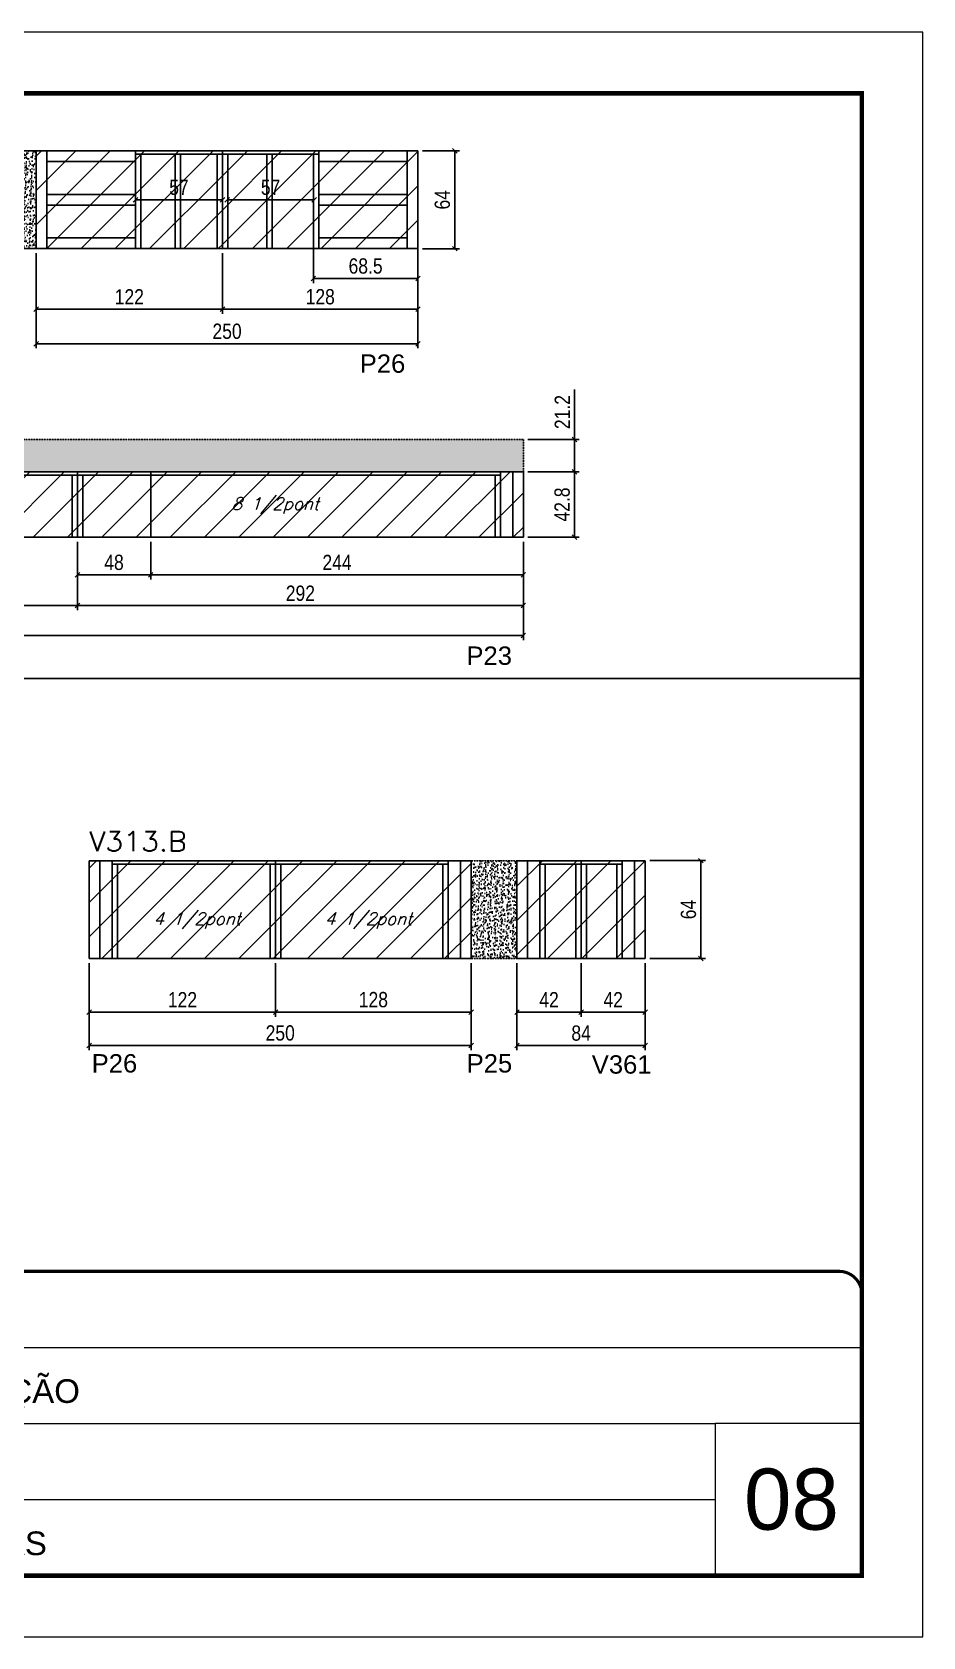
# Model space of a CAD drawing. Extents: x 137137 to 143418, y 10464 to 34486.
# Drawn here: x 142808 to 143391, y 32287 to 33337 of the extents above; entities that cross this region are included whole.
import ezdxf

# ---------------------------------------------------------------- set-up
doc = ezdxf.new("R2010")
doc.units = 0
doc.linetypes.add('CONTINUO', pattern=[0])
doc.linetypes.add('DASHED', pattern=[0.75, 0.5, -0.25])
for name, color, linetype in [('5', 5, 'Continuous'), ('COTA', 241, 'Continuous'), ('Painéis', 200, 'Continuous'), ('Reaproveitamento', 251, 'Continuous'), ('SARR_2.2x7', 40, 'Continuous'), ('SARR_3.5x7', 81, 'Continuous'), ('texto', 7, 'Continuous')]:
    doc.layers.add(name, color=color, linetype=linetype)
for name, color, linetype, lineweight in [('CARIMBO', 255, 'Continuous', 9), ('Folhas', 255, 'Continuous', 9), ('SARRAFO DE PRESSAO', 251, 'DASHED', 9), ('Texto Seção', 7, 'Continuous', 15)]:
    doc.layers.add(name, color=color, linetype=linetype, lineweight=lineweight)
doc.styles.add('ARIAL', font='arial.ttf')
doc.styles.add('COTA TECNICA', font='techl___.ttf', dxfattribs={"height": 10})
doc.styles.add('REGUA-120', font='ROMANS.shx', dxfattribs={"height": 15})
doc.styles.add('Romans', font='romans.shx')
doc.styles.get("Standard").update_dxf_attribs({"font": 'arial.ttf'})
doc.dimstyles.new('PAINEL', dxfattribs={"dimtxt": 10, "dimasz": 3, "dimexe": 3, "dimexo": 3, "dimgap": 3, "dimtad": 1, "dimdec": 1, "dimzin": 12, "dimdsep": 46, "dimtxsty": 'COTA TECNICA', "dimblk1": 'OBLIQUE', "dimblk2": 'OBLIQUE', "dimsah": 1, "dimcen": 0.9, "dimclrd": 4, "dimclre": 4, "dimclrt": 240, "dimadec": 1, "dimazin": 3, "dimtfac": 1, "dimtdec": 1, "dimtmove": 0, "dimatfit": 3, "dimfxl": 1, "dimtolj": 1, "dimtzin": 12, "dimarcsym": 0})
pattern_1 = [(45, (9650.347, -739.436), (-11.2253202, 11.2253202), [])]
pattern_2 = [(45, (9650.347, -739.754), (-11.2253202, 11.2253202), [])]
pattern_3 = [(45, (9647.467, -726.437), (-11.2253202, 11.2253202), [])]

# ---------------------------------------------------------------- blocks, each defined once
blk = doc.blocks.new('9999999999')
at = {"color": 30, "linetype": 'CONTINUO'}
for p, q in [((98564.6, 34379.6), (99584, 34379.6)), ((98564.6, 34329.8), (99488, 34329.8)), ((99584, 34329.8), (99488, 34329.8)), ((99488, 34329.8), (99488, 34230.2)), ((98564.6, 34280), (99488, 34280))]:
    blk.add_line(p, q, dxfattribs=at)
at = {"color": 30, "linetype": 'CONTINUO', "const_width": 2}
blk.add_lwpolyline([(99584, 34230.2), (99584, 34414.4, 0.414214), (99569, 34429.4), (98229, 34429.4, 0.414214), (98214, 34414.4), (98214, 34245.2, 0.414214), (98229, 34230.2), (99584, 34230.2)], format="xyb", dxfattribs=at)
at = {"layer": 'Folhas'}
blk.add_lwpolyline([(98139, 34190.2), (99624, 34190.2), (99624, 35240.2), (98139, 35240.2)], close=True, dxfattribs=at)
at = {"layer": 'Folhas', "color": 30, "const_width": 3}
blk.add_lwpolyline([(98214, 34230.2), (99584, 34230.2), (99584, 35200.2), (98214, 35200.2)], close=True, dxfattribs=at)
at = {"color": 7, "linetype": 'Continuous', "ltscale": 5, "style": 'ARIAL'}
for s, p in [('HOSPITAL ASSUNÇÃO', (98837.7, 34343.3)), ('LATERAIS DE VIGAS', (98837.7, 34243.7))]:
    blk.add_text(s, height=15.483, dxfattribs=at).set_placement(p)
blk = doc.blocks.new('_Oblique')
at = {"color": 0, "linetype": 'ByBlock', "lineweight": -2}
blk.add_line((-0.5, -0.5), (0.5, 0.5), dxfattribs=at)
blk = doc.blocks.new('*D226')
at = {"layer": 'COTA', "color": 4, "linetype": 'ByBlock', "lineweight": -2, "transparency": 16777216}
for p, q in [((143063.2, 33259.5), (143087.3, 33259.5)), ((143084.3, 33259.5), (143084.3, 33195.5)), ((143063.2, 33195.5), (143087.3, 33195.5))]:
    blk.add_line(p, q, dxfattribs=at)
at = {"layer": 'Defpoints', "color": 0, "linetype": 'ByBlock', "transparency": 16777216}
for p in [(143060.2, 33259.5), (143060.2, 33195.5), (143084.3, 33195.5)]:
    blk.add_point(p, dxfattribs=at)
at = {"layer": 'COTA', "color": 4, "linetype": 'ByBlock', "lineweight": -2, "transparency": 16777216, "xscale": 3, "yscale": 3, "zscale": 3}
for p, rotation in [((143084.3, 33259.5), 90), ((143084.3, 33195.5), 270)]:
    blk.add_blockref('_Oblique', p, dxfattribs=dict(at, rotation=rotation))
at = {"layer": 'COTA', "color": 240, "linetype": 'ByBlock', "transparency": 16777216, "insert": (143076.2, 33227.5), "char_height": 10, "attachment_point": 5, "rotation": 90, "style": 'COTA TECNICA'}
blk.add_mtext('\\A1;64', dxfattribs=at)
blk = doc.blocks.new('*D227')
at = {"layer": 'COTA', "color": 4, "linetype": 'ByBlock', "lineweight": -2, "transparency": 16777216}
for p, q in [((142810.2, 33192.5), (142810.2, 33152.9)), ((142932.2, 33192.5), (142932.2, 33152.9)), ((142810.2, 33155.9), (142932.2, 33155.9))]:
    blk.add_line(p, q, dxfattribs=at)
at = {"layer": 'Defpoints', "color": 0, "linetype": 'ByBlock', "transparency": 16777216}
for p in [(142810.2, 33195.5), (142932.2, 33195.5), (142932.2, 33155.9)]:
    blk.add_point(p, dxfattribs=at)
at = {"layer": 'COTA', "color": 4, "linetype": 'ByBlock', "lineweight": -2, "transparency": 16777216, "xscale": 3, "yscale": 3, "zscale": 3, "rotation": 180}
blk.add_blockref('_Oblique', (142810.2, 33155.9), dxfattribs=at)
at = {"layer": 'COTA', "color": 4, "linetype": 'ByBlock', "lineweight": -2, "transparency": 16777216, "xscale": 3, "yscale": 3, "zscale": 3}
blk.add_blockref('_Oblique', (142932.2, 33155.9), dxfattribs=at)
at = {"layer": 'COTA', "color": 240, "linetype": 'ByBlock', "transparency": 16777216, "insert": (142871.2, 33164), "char_height": 10, "attachment_point": 5, "style": 'COTA TECNICA'}
blk.add_mtext('\\A1;122', dxfattribs=at)
blk = doc.blocks.new('*D228')
at = {"layer": 'COTA', "color": 4, "linetype": 'ByBlock', "lineweight": -2, "transparency": 16777216}
for p, q in [((142932.2, 33192.5), (142932.2, 33152.9)), ((143060.2, 33192.5), (143060.2, 33152.9)), ((142932.2, 33155.9), (143060.2, 33155.9))]:
    blk.add_line(p, q, dxfattribs=at)
at = {"layer": 'Defpoints', "color": 0, "linetype": 'ByBlock', "transparency": 16777216}
for p in [(142932.2, 33195.5), (143060.2, 33195.5), (143060.2, 33155.9)]:
    blk.add_point(p, dxfattribs=at)
at = {"layer": 'COTA', "color": 4, "linetype": 'ByBlock', "lineweight": -2, "transparency": 16777216, "xscale": 3, "yscale": 3, "zscale": 3, "rotation": 180}
blk.add_blockref('_Oblique', (142932.2, 33155.9), dxfattribs=at)
at = {"layer": 'COTA', "color": 4, "linetype": 'ByBlock', "lineweight": -2, "transparency": 16777216, "xscale": 3, "yscale": 3, "zscale": 3}
blk.add_blockref('_Oblique', (143060.2, 33155.9), dxfattribs=at)
at = {"layer": 'COTA', "color": 240, "linetype": 'ByBlock', "transparency": 16777216, "insert": (142996.2, 33164), "char_height": 10, "attachment_point": 5, "style": 'COTA TECNICA'}
blk.add_mtext('\\A1;128', dxfattribs=at)
blk = doc.blocks.new('*D212')
at = {"layer": 'COTA', "color": 4, "linetype": 'ByBlock', "lineweight": -2, "transparency": 16777216}
for p, q in [((142593.2, 33003.7), (142593.2, 32959)), ((142837.2, 33003.7), (142837.2, 32959)), ((142593.2, 32962), (142837.2, 32962))]:
    blk.add_line(p, q, dxfattribs=at)
at = {"layer": 'Defpoints', "color": 0, "linetype": 'ByBlock', "transparency": 16777216}
for p in [(142593.2, 33006.7), (142837.2, 33006.7), (142837.2, 32962)]:
    blk.add_point(p, dxfattribs=at)
at = {"layer": 'COTA', "color": 4, "linetype": 'ByBlock', "lineweight": -2, "transparency": 16777216, "xscale": 3, "yscale": 3, "zscale": 3, "rotation": 180}
blk.add_blockref('_Oblique', (142593.2, 32962), dxfattribs=at)
at = {"layer": 'COTA', "color": 4, "linetype": 'ByBlock', "lineweight": -2, "transparency": 16777216, "xscale": 3, "yscale": 3, "zscale": 3}
blk.add_blockref('_Oblique', (142837.2, 32962), dxfattribs=at)
at = {"layer": 'COTA', "color": 240, "linetype": 'ByBlock', "transparency": 16777216, "insert": (142715.2, 32970), "char_height": 10, "attachment_point": 5, "style": 'COTA TECNICA'}
blk.add_mtext('\\A1;244', dxfattribs=at)
blk = doc.blocks.new('*D213')
at = {"layer": 'COTA', "color": 4, "linetype": 'ByBlock', "lineweight": -2, "transparency": 16777216}
for p, q in [((143132.2, 33049.5), (143165.7, 33049.5)), ((143162.7, 33049.5), (143162.7, 33006.7)), ((143132.2, 33006.7), (143165.7, 33006.7))]:
    blk.add_line(p, q, dxfattribs=at)
at = {"layer": 'Defpoints', "color": 0, "linetype": 'ByBlock', "transparency": 16777216}
for p in [(143129.2, 33049.5), (143129.2, 33006.7), (143162.7, 33006.7)]:
    blk.add_point(p, dxfattribs=at)
at = {"layer": 'COTA', "color": 4, "linetype": 'ByBlock', "lineweight": -2, "transparency": 16777216, "xscale": 3, "yscale": 3, "zscale": 3}
for p, rotation in [((143162.7, 33049.5), 90), ((143162.7, 33006.7), 270)]:
    blk.add_blockref('_Oblique', p, dxfattribs=dict(at, rotation=rotation))
at = {"layer": 'COTA', "color": 240, "linetype": 'ByBlock', "transparency": 16777216, "insert": (143154.6, 33028.1), "char_height": 10, "attachment_point": 5, "rotation": 90, "style": 'COTA TECNICA'}
blk.add_mtext('\\A1;42.8', dxfattribs=at)
blk = doc.blocks.new('*D214')
at = {"layer": 'COTA', "color": 4, "linetype": 'ByBlock', "lineweight": -2, "transparency": 16777216}
for p, q in [((142837.2, 33003.7), (142837.2, 32979.1)), ((142885.2, 33003.7), (142885.2, 32979.1)), ((142837.2, 32982.1), (142885.2, 32982.1))]:
    blk.add_line(p, q, dxfattribs=at)
at = {"layer": 'Defpoints', "color": 0, "linetype": 'ByBlock', "transparency": 16777216}
for p in [(142837.2, 33006.7), (142885.2, 33006.7), (142885.2, 32982.1)]:
    blk.add_point(p, dxfattribs=at)
at = {"layer": 'COTA', "color": 4, "linetype": 'ByBlock', "lineweight": -2, "transparency": 16777216, "xscale": 3, "yscale": 3, "zscale": 3, "rotation": 180}
blk.add_blockref('_Oblique', (142837.2, 32982.1), dxfattribs=at)
at = {"layer": 'COTA', "color": 4, "linetype": 'ByBlock', "lineweight": -2, "transparency": 16777216, "xscale": 3, "yscale": 3, "zscale": 3}
blk.add_blockref('_Oblique', (142885.2, 32982.1), dxfattribs=at)
at = {"layer": 'COTA', "color": 240, "linetype": 'ByBlock', "transparency": 16777216, "insert": (142861.2, 32990.2), "char_height": 10, "attachment_point": 5, "style": 'COTA TECNICA'}
blk.add_mtext('\\A1;48', dxfattribs=at)
blk = doc.blocks.new('*D215')
at = {"layer": 'COTA', "color": 4, "linetype": 'ByBlock', "lineweight": -2, "transparency": 16777216}
for p, q in [((142885.2, 33003.7), (142885.2, 32979.1)), ((143129.2, 33003.7), (143129.2, 32979.1)), ((142885.2, 32982.1), (143129.2, 32982.1))]:
    blk.add_line(p, q, dxfattribs=at)
at = {"layer": 'Defpoints', "color": 0, "linetype": 'ByBlock', "transparency": 16777216}
for p in [(142885.2, 33006.7), (143129.2, 33006.7), (143129.2, 32982.1)]:
    blk.add_point(p, dxfattribs=at)
at = {"layer": 'COTA', "color": 4, "linetype": 'ByBlock', "lineweight": -2, "transparency": 16777216, "xscale": 3, "yscale": 3, "zscale": 3, "rotation": 180}
blk.add_blockref('_Oblique', (142885.2, 32982.1), dxfattribs=at)
at = {"layer": 'COTA', "color": 4, "linetype": 'ByBlock', "lineweight": -2, "transparency": 16777216, "xscale": 3, "yscale": 3, "zscale": 3}
blk.add_blockref('_Oblique', (143129.2, 32982.1), dxfattribs=at)
at = {"layer": 'COTA', "color": 240, "linetype": 'ByBlock', "transparency": 16777216, "insert": (143007.2, 32990.2), "char_height": 10, "attachment_point": 5, "style": 'COTA TECNICA'}
blk.add_mtext('\\A1;244', dxfattribs=at)
blk = doc.blocks.new('*D305')
at = {"layer": 'COTA', "color": 4, "linetype": 'ByBlock', "lineweight": -2, "transparency": 16777216}
for p, q in [((143162.7, 33070.7), (143162.7, 33103.4)), ((143132.2, 33070.7), (143165.7, 33070.7)), ((143162.7, 33049.5), (143162.7, 33070.7)), ((143132.2, 33049.5), (143165.7, 33049.5))]:
    blk.add_line(p, q, dxfattribs=at)
at = {"layer": 'Defpoints', "color": 0, "linetype": 'ByBlock', "transparency": 16777216}
for p in [(143129.2, 33070.7), (143162.7, 33070.7), (143129.2, 33049.5)]:
    blk.add_point(p, dxfattribs=at)
at = {"layer": 'COTA', "color": 4, "linetype": 'ByBlock', "lineweight": -2, "transparency": 16777216, "xscale": 3, "yscale": 3, "zscale": 3}
for p, rotation in [((143162.7, 33070.7), 90), ((143162.7, 33049.5), 270)]:
    blk.add_blockref('_Oblique', p, dxfattribs=dict(at, rotation=rotation))
at = {"layer": 'COTA', "color": 240, "linetype": 'ByBlock', "transparency": 16777216, "insert": (143154.7, 33088.6), "char_height": 10, "attachment_point": 5, "rotation": 90, "style": 'COTA TECNICA'}
blk.add_mtext('\\A1;21.2', dxfattribs=at)
blk = doc.blocks.new('*D315')
at = {"layer": 'COTA', "color": 4, "linetype": 'ByBlock', "lineweight": -2, "transparency": 16777216}
blk.add_line((142875.2, 33227.5), (142932.2, 33227.5), dxfattribs=at)
at = {"layer": 'Defpoints', "color": 0, "linetype": 'ByBlock', "transparency": 16777216}
for p in [(142875.2, 33227.5), (142932.2, 33227.5), (142932.2, 33227.5)]:
    blk.add_point(p, dxfattribs=at)
at = {"layer": 'COTA', "color": 4, "linetype": 'ByBlock', "lineweight": -2, "transparency": 16777216, "xscale": 3, "yscale": 3, "zscale": 3, "rotation": 180}
blk.add_blockref('_Oblique', (142875.2, 33227.5), dxfattribs=at)
at = {"layer": 'COTA', "color": 4, "linetype": 'ByBlock', "lineweight": -2, "transparency": 16777216, "xscale": 3, "yscale": 3, "zscale": 3}
blk.add_blockref('_Oblique', (142932.2, 33227.5), dxfattribs=at)
at = {"layer": 'COTA', "color": 240, "linetype": 'ByBlock', "transparency": 16777216, "insert": (142903.7, 33235.6), "char_height": 10, "attachment_point": 5, "style": 'COTA TECNICA'}
blk.add_mtext('\\A1;57', dxfattribs=at)
blk = doc.blocks.new('*D316')
at = {"layer": 'COTA', "color": 4, "linetype": 'ByBlock', "lineweight": -2, "transparency": 16777216}
blk.add_line((142935.2, 33227.5), (142992.2, 33227.5), dxfattribs=at)
at = {"layer": 'Defpoints', "color": 0, "linetype": 'ByBlock', "transparency": 16777216}
for p in [(142935.2, 33227.5), (142992.2, 33227.5), (142992.2, 33227.5)]:
    blk.add_point(p, dxfattribs=at)
at = {"layer": 'COTA', "color": 4, "linetype": 'ByBlock', "lineweight": -2, "transparency": 16777216, "xscale": 3, "yscale": 3, "zscale": 3, "rotation": 180}
blk.add_blockref('_Oblique', (142935.2, 33227.5), dxfattribs=at)
at = {"layer": 'COTA', "color": 4, "linetype": 'ByBlock', "lineweight": -2, "transparency": 16777216, "xscale": 3, "yscale": 3, "zscale": 3}
blk.add_blockref('_Oblique', (142992.2, 33227.5), dxfattribs=at)
at = {"layer": 'COTA', "color": 240, "linetype": 'ByBlock', "transparency": 16777216, "insert": (142963.7, 33235.6), "char_height": 10, "attachment_point": 5, "style": 'COTA TECNICA'}
blk.add_mtext('\\A1;57', dxfattribs=at)
blk = doc.blocks.new('*D229')
at = {"layer": 'COTA', "color": 4, "linetype": 'ByBlock', "lineweight": -2, "transparency": 16777216}
for p, q in [((142837.2, 33003.7), (142837.2, 32959)), ((143129.2, 33003.7), (143129.2, 32959)), ((142837.2, 32962), (143129.2, 32962))]:
    blk.add_line(p, q, dxfattribs=at)
at = {"layer": 'Defpoints', "color": 0, "linetype": 'ByBlock', "transparency": 16777216}
for p in [(142837.2, 33006.7), (143129.2, 33006.7), (143129.2, 32962)]:
    blk.add_point(p, dxfattribs=at)
at = {"layer": 'COTA', "color": 4, "linetype": 'ByBlock', "lineweight": -2, "transparency": 16777216, "xscale": 3, "yscale": 3, "zscale": 3, "rotation": 180}
blk.add_blockref('_Oblique', (142837.2, 32962), dxfattribs=at)
at = {"layer": 'COTA', "color": 4, "linetype": 'ByBlock', "lineweight": -2, "transparency": 16777216, "xscale": 3, "yscale": 3, "zscale": 3}
blk.add_blockref('_Oblique', (143129.2, 32962), dxfattribs=at)
at = {"layer": 'COTA', "color": 240, "linetype": 'ByBlock', "transparency": 16777216, "insert": (142983.2, 32970), "char_height": 10, "attachment_point": 5, "style": 'COTA TECNICA'}
blk.add_mtext('\\A1;292', dxfattribs=at)
blk = doc.blocks.new('*D326')
at = {"layer": 'COTA', "color": 4, "linetype": 'ByBlock', "lineweight": -2, "transparency": 16777216}
for p, q in [((142845, 32728.1), (142845, 32693)), ((142967, 32728.1), (142967, 32693)), ((142845, 32696), (142967, 32696))]:
    blk.add_line(p, q, dxfattribs=at)
at = {"layer": 'Defpoints', "color": 0, "linetype": 'ByBlock', "transparency": 16777216}
for p in [(142845, 32731.1), (142967, 32731.1), (142967, 32696)]:
    blk.add_point(p, dxfattribs=at)
at = {"layer": 'COTA', "color": 4, "linetype": 'ByBlock', "lineweight": -2, "transparency": 16777216, "xscale": 3, "yscale": 3, "zscale": 3, "rotation": 180}
blk.add_blockref('_Oblique', (142845, 32696), dxfattribs=at)
at = {"layer": 'COTA', "color": 4, "linetype": 'ByBlock', "lineweight": -2, "transparency": 16777216, "xscale": 3, "yscale": 3, "zscale": 3}
blk.add_blockref('_Oblique', (142967, 32696), dxfattribs=at)
at = {"layer": 'COTA', "color": 240, "linetype": 'ByBlock', "transparency": 16777216, "insert": (142906, 32704.1), "char_height": 10, "attachment_point": 5, "style": 'COTA TECNICA'}
blk.add_mtext('\\A1;122', dxfattribs=at)
blk = doc.blocks.new('*D327')
at = {"layer": 'COTA', "color": 4, "linetype": 'ByBlock', "lineweight": -2, "transparency": 16777216}
for p, q in [((142967, 32728.1), (142967, 32693)), ((143095, 32728.1), (143095, 32693)), ((142967, 32696), (143095, 32696))]:
    blk.add_line(p, q, dxfattribs=at)
at = {"layer": 'Defpoints', "color": 0, "linetype": 'ByBlock', "transparency": 16777216}
for p in [(142967, 32731.1), (143095, 32731.1), (143095, 32696)]:
    blk.add_point(p, dxfattribs=at)
at = {"layer": 'COTA', "color": 4, "linetype": 'ByBlock', "lineweight": -2, "transparency": 16777216, "xscale": 3, "yscale": 3, "zscale": 3, "rotation": 180}
blk.add_blockref('_Oblique', (142967, 32696), dxfattribs=at)
at = {"layer": 'COTA', "color": 4, "linetype": 'ByBlock', "lineweight": -2, "transparency": 16777216, "xscale": 3, "yscale": 3, "zscale": 3}
blk.add_blockref('_Oblique', (143095, 32696), dxfattribs=at)
at = {"layer": 'COTA', "color": 240, "linetype": 'ByBlock', "transparency": 16777216, "insert": (143031, 32704.1), "char_height": 10, "attachment_point": 5, "style": 'COTA TECNICA'}
blk.add_mtext('\\A1;128', dxfattribs=at)
blk = doc.blocks.new('*D328')
at = {"layer": 'COTA', "color": 4, "linetype": 'ByBlock', "lineweight": -2, "transparency": 16777216}
for p, q in [((143125, 32728.1), (143125, 32693)), ((143167, 32728.1), (143167, 32693)), ((143125, 32696), (143167, 32696))]:
    blk.add_line(p, q, dxfattribs=at)
at = {"layer": 'Defpoints', "color": 0, "linetype": 'ByBlock', "transparency": 16777216}
for p in [(143125, 32731.1), (143167, 32731.1), (143167, 32696)]:
    blk.add_point(p, dxfattribs=at)
at = {"layer": 'COTA', "color": 4, "linetype": 'ByBlock', "lineweight": -2, "transparency": 16777216, "xscale": 3, "yscale": 3, "zscale": 3, "rotation": 180}
blk.add_blockref('_Oblique', (143125, 32696), dxfattribs=at)
at = {"layer": 'COTA', "color": 4, "linetype": 'ByBlock', "lineweight": -2, "transparency": 16777216, "xscale": 3, "yscale": 3, "zscale": 3}
blk.add_blockref('_Oblique', (143167, 32696), dxfattribs=at)
at = {"layer": 'COTA', "color": 240, "linetype": 'ByBlock', "transparency": 16777216, "insert": (143146, 32704.1), "char_height": 10, "attachment_point": 5, "style": 'COTA TECNICA'}
blk.add_mtext('\\A1;42', dxfattribs=at)
blk = doc.blocks.new('*D329')
at = {"layer": 'COTA', "color": 4, "linetype": 'ByBlock', "lineweight": -2, "transparency": 16777216}
for p, q in [((143167, 32728.1), (143167, 32693)), ((143209, 32728.1), (143209, 32693)), ((143167, 32696), (143209, 32696))]:
    blk.add_line(p, q, dxfattribs=at)
at = {"layer": 'Defpoints', "color": 0, "linetype": 'ByBlock', "transparency": 16777216}
for p in [(143167, 32731.1), (143209, 32731.1), (143209, 32696)]:
    blk.add_point(p, dxfattribs=at)
at = {"layer": 'COTA', "color": 4, "linetype": 'ByBlock', "lineweight": -2, "transparency": 16777216, "xscale": 3, "yscale": 3, "zscale": 3, "rotation": 180}
blk.add_blockref('_Oblique', (143167, 32696), dxfattribs=at)
at = {"layer": 'COTA', "color": 4, "linetype": 'ByBlock', "lineweight": -2, "transparency": 16777216, "xscale": 3, "yscale": 3, "zscale": 3}
blk.add_blockref('_Oblique', (143209, 32696), dxfattribs=at)
at = {"layer": 'COTA', "color": 240, "linetype": 'ByBlock', "transparency": 16777216, "insert": (143188, 32704.1), "char_height": 10, "attachment_point": 5, "style": 'COTA TECNICA'}
blk.add_mtext('\\A1;42', dxfattribs=at)
blk = doc.blocks.new('*D349')
at = {"layer": 'COTA', "color": 4, "linetype": 'ByBlock', "lineweight": -2, "transparency": 16777216}
for p, q in [((143212, 32795.1), (143248.4, 32795.1)), ((143245.4, 32795.1), (143245.4, 32731.1)), ((143212, 32731.1), (143248.4, 32731.1))]:
    blk.add_line(p, q, dxfattribs=at)
at = {"layer": 'Defpoints', "color": 0, "linetype": 'ByBlock', "transparency": 16777216}
for p in [(143209, 32795.1), (143209, 32731.1), (143245.4, 32731.1)]:
    blk.add_point(p, dxfattribs=at)
at = {"layer": 'COTA', "color": 4, "linetype": 'ByBlock', "lineweight": -2, "transparency": 16777216, "xscale": 3, "yscale": 3, "zscale": 3}
for p, rotation in [((143245.4, 32795.1), 90), ((143245.4, 32731.1), 270)]:
    blk.add_blockref('_Oblique', p, dxfattribs=dict(at, rotation=rotation))
at = {"layer": 'COTA', "color": 240, "linetype": 'ByBlock', "transparency": 16777216, "insert": (143237.3, 32763.1), "char_height": 10, "attachment_point": 5, "rotation": 90, "style": 'COTA TECNICA'}
blk.add_mtext('\\A1;64', dxfattribs=at)
blk = doc.blocks.new('*D358')
at = {"layer": 'COTA', "color": 4, "linetype": 'ByBlock', "lineweight": -2, "transparency": 16777216}
for p, q in [((142991.7, 33223.4), (142991.7, 33173)), ((143060.2, 33223.4), (143060.2, 33173)), ((142991.7, 33176), (143060.2, 33176))]:
    blk.add_line(p, q, dxfattribs=at)
at = {"layer": 'Defpoints', "color": 0, "linetype": 'ByBlock', "transparency": 16777216}
for p in [(142991.7, 33226.4), (143060.2, 33226.4), (143060.2, 33176)]:
    blk.add_point(p, dxfattribs=at)
at = {"layer": 'COTA', "color": 4, "linetype": 'ByBlock', "lineweight": -2, "transparency": 16777216, "xscale": 3, "yscale": 3, "zscale": 3, "rotation": 180}
blk.add_blockref('_Oblique', (142991.7, 33176), dxfattribs=at)
at = {"layer": 'COTA', "color": 4, "linetype": 'ByBlock', "lineweight": -2, "transparency": 16777216, "xscale": 3, "yscale": 3, "zscale": 3}
blk.add_blockref('_Oblique', (143060.2, 33176), dxfattribs=at)
at = {"layer": 'COTA', "color": 240, "linetype": 'ByBlock', "transparency": 16777216, "insert": (143025.9, 33184.1), "char_height": 10, "attachment_point": 5, "style": 'COTA TECNICA'}
blk.add_mtext('\\A1;68.5', dxfattribs=at)
blk = doc.blocks.new('*D396')
at = {"layer": 'COTA', "color": 4, "linetype": 'ByBlock', "lineweight": -2, "transparency": 16777216}
for p, q in [((142810.2, 33192.5), (142810.2, 33130.3)), ((143060.2, 33192.5), (143060.2, 33130.3)), ((142810.2, 33133.3), (143060.2, 33133.3))]:
    blk.add_line(p, q, dxfattribs=at)
at = {"layer": 'Defpoints', "color": 0, "linetype": 'ByBlock', "transparency": 16777216}
for p in [(142810.2, 33195.5), (143060.2, 33195.5), (143060.2, 33133.3)]:
    blk.add_point(p, dxfattribs=at)
at = {"layer": 'COTA', "color": 4, "linetype": 'ByBlock', "lineweight": -2, "transparency": 16777216, "xscale": 3, "yscale": 3, "zscale": 3, "rotation": 180}
blk.add_blockref('_Oblique', (142810.2, 33133.3), dxfattribs=at)
at = {"layer": 'COTA', "color": 4, "linetype": 'ByBlock', "lineweight": -2, "transparency": 16777216, "xscale": 3, "yscale": 3, "zscale": 3}
blk.add_blockref('_Oblique', (143060.2, 33133.3), dxfattribs=at)
at = {"layer": 'COTA', "color": 240, "linetype": 'ByBlock', "transparency": 16777216, "insert": (142935.2, 33141.4), "char_height": 10, "attachment_point": 5, "style": 'COTA TECNICA'}
blk.add_mtext('\\A1;250', dxfattribs=at)
blk = doc.blocks.new('*D397')
at = {"layer": 'COTA', "color": 4, "linetype": 'ByBlock', "lineweight": -2, "transparency": 16777216}
for p, q in [((142349.2, 33003.7), (142349.2, 32939.4)), ((143129.2, 33003.7), (143129.2, 32939.4)), ((142349.2, 32942.4), (143129.2, 32942.4))]:
    blk.add_line(p, q, dxfattribs=at)
at = {"layer": 'Defpoints', "color": 0, "linetype": 'ByBlock', "transparency": 16777216}
for p in [(142349.2, 33006.7), (143129.2, 33006.7), (143129.2, 32942.4)]:
    blk.add_point(p, dxfattribs=at)
at = {"layer": 'COTA', "color": 4, "linetype": 'ByBlock', "lineweight": -2, "transparency": 16777216, "xscale": 3, "yscale": 3, "zscale": 3, "rotation": 180}
blk.add_blockref('_Oblique', (142349.2, 32942.4), dxfattribs=at)
at = {"layer": 'COTA', "color": 4, "linetype": 'ByBlock', "lineweight": -2, "transparency": 16777216, "xscale": 3, "yscale": 3, "zscale": 3}
blk.add_blockref('_Oblique', (143129.2, 32942.4), dxfattribs=at)
at = {"layer": 'COTA', "color": 240, "linetype": 'ByBlock', "transparency": 16777216, "insert": (142739.2, 32950.5), "char_height": 10, "attachment_point": 5, "style": 'COTA TECNICA'}
blk.add_mtext('\\A1;780', dxfattribs=at)
blk = doc.blocks.new('*D399')
at = {"layer": 'COTA', "color": 4, "linetype": 'ByBlock', "lineweight": -2, "transparency": 16777216}
for p, q in [((142845, 32728.1), (142845, 32671.2)), ((143095, 32728.1), (143095, 32671.2)), ((142845, 32674.2), (143095, 32674.2))]:
    blk.add_line(p, q, dxfattribs=at)
at = {"layer": 'Defpoints', "color": 0, "linetype": 'ByBlock', "transparency": 16777216}
for p in [(142845, 32731.1), (143095, 32731.1), (143095, 32674.2)]:
    blk.add_point(p, dxfattribs=at)
at = {"layer": 'COTA', "color": 4, "linetype": 'ByBlock', "lineweight": -2, "transparency": 16777216, "xscale": 3, "yscale": 3, "zscale": 3, "rotation": 180}
blk.add_blockref('_Oblique', (142845, 32674.2), dxfattribs=at)
at = {"layer": 'COTA', "color": 4, "linetype": 'ByBlock', "lineweight": -2, "transparency": 16777216, "xscale": 3, "yscale": 3, "zscale": 3}
blk.add_blockref('_Oblique', (143095, 32674.2), dxfattribs=at)
at = {"layer": 'COTA', "color": 240, "linetype": 'ByBlock', "transparency": 16777216, "insert": (142970, 32682.3), "char_height": 10, "attachment_point": 5, "style": 'COTA TECNICA'}
blk.add_mtext('\\A1;250', dxfattribs=at)
blk = doc.blocks.new('*D400')
at = {"layer": 'COTA', "color": 4, "linetype": 'ByBlock', "lineweight": -2, "transparency": 16777216}
for p, q in [((143125, 32728.1), (143125, 32671.2)), ((143209, 32728.1), (143209, 32671.2)), ((143125, 32674.2), (143209, 32674.2))]:
    blk.add_line(p, q, dxfattribs=at)
at = {"layer": 'Defpoints', "color": 0, "linetype": 'ByBlock', "transparency": 16777216}
for p in [(143125, 32731.1), (143209, 32731.1), (143209, 32674.2)]:
    blk.add_point(p, dxfattribs=at)
at = {"layer": 'COTA', "color": 4, "linetype": 'ByBlock', "lineweight": -2, "transparency": 16777216, "xscale": 3, "yscale": 3, "zscale": 3, "rotation": 180}
blk.add_blockref('_Oblique', (143125, 32674.2), dxfattribs=at)
at = {"layer": 'COTA', "color": 4, "linetype": 'ByBlock', "lineweight": -2, "transparency": 16777216, "xscale": 3, "yscale": 3, "zscale": 3}
blk.add_blockref('_Oblique', (143209, 32674.2), dxfattribs=at)
at = {"layer": 'COTA', "color": 240, "linetype": 'ByBlock', "transparency": 16777216, "insert": (143167, 32682.2), "char_height": 10, "attachment_point": 5, "style": 'COTA TECNICA'}
blk.add_mtext('\\A1;84', dxfattribs=at)

msp = doc.modelspace()

# ---------------------------------------------------------------- hatches: boundary and pattern name
at = {"layer": 'COTA', "linetype": 'ByBlock'}
h = msp.add_hatch(dxfattribs=at)
h.set_pattern_fill('AR-CONC', color=256, scale=0.03)
h.set_pattern_definition([(50, (9786.8466, -664.9356), (5.46554007, -0.47817257), [0.5715, -6.2865]), (355, (9786.8466, -664.9356), (-1.05730264, 5.73170536), [0.4572, -5.02921753]), (100.4514447, (9787.302, -664.9754), (4.40823741, 5.25353256), [0.48570026, -5.34270734]), (46.1842, (9786.8466, -663.4116), (8.13237123, -1.26126984), [0.85725, -9.42975]), (96.6355576, (9787.524, -663.517), (7.122124, 7.42278374), [0.7285507, -8.01406824]), (351.184151, (9786.847, -663.4116), (7.122124, 7.42278374), [0.685799, -7.54379196]), (21, (9787.6086, -663.7926), (4.54843174, -3.06795595), [0.5715, -6.2865]), (326, (9787.6086, -663.7926), (1.85406085, 5.52563898), [0.4572, -5.0292]), (71.451445, (9787.9877, -664.048), (6.40249258, 2.45768307), [0.48570026, -5.34269813]), (37.5, (9786.8466, -664.9356), (0.092658098, 2.536651166), [0, -4.96824, 0, -5.1054, 0, -5.04825]), (7.5, (9786.8466, -664.9356), (2.004589875, 3.005417245), [0, -2.91084, 0, -4.85394, 0, -1.92405]), (327.5, (9785.1474, -664.9356), (4.067717855, -0.17186232), [0, -1.905, 0, -5.9436, 0, -7.8867]), (317.5, (9784.3854, -664.9356), (4.44387544, 0.76279473), [0, -2.4765, 0, -3.94716, 0, -5.6007])])
h.paths.add_polyline_path([(142810.19, 33259.52), (142780.19, 33259.52), (142780.19, 33195.52), (142810.19, 33195.52)])
h = msp.add_hatch(dxfattribs=at)
h.set_pattern_fill('AR-CONC', color=256, scale=0.03)
h.set_pattern_definition([(50, (9650.3466, -739.754), (5.46554007, -0.47817257), [0.5715, -6.2865]), (355, (9650.3466, -739.754), (-1.05730264, 5.73170536), [0.4572, -5.02921753]), (100.4514447, (9650.802, -739.794), (4.40823741, 5.25353256), [0.48570026, -5.34270734]), (46.1842, (9650.3466, -738.23), (8.13237123, -1.26126984), [0.85725, -9.42975]), (96.6355576, (9651.024, -738.335), (7.122124, 7.42278374), [0.7285507, -8.01406824]), (351.184151, (9650.347, -738.23), (7.122124, 7.42278374), [0.685799, -7.54379196]), (21, (9651.1086, -738.611), (4.54843174, -3.06795595), [0.5715, -6.2865]), (326, (9651.1086, -738.611), (1.85406085, 5.52563898), [0.4572, -5.0292]), (71.451445, (9651.4877, -738.8666), (6.40249258, 2.45768307), [0.48570026, -5.34269813]), (37.5, (9650.3466, -739.754), (0.092658098, 2.536651166), [0, -4.96824, 0, -5.1054, 0, -5.04825]), (7.5, (9650.3466, -739.754), (2.004589875, 3.005417245), [0, -2.91084, 0, -4.85394, 0, -1.92405]), (327.5, (9648.6474, -739.754), (4.067717855, -0.17186232), [0, -1.905, 0, -5.9436, 0, -7.8867]), (317.5, (9647.8854, -739.754), (4.44387544, 0.76279473), [0, -2.4765, 0, -3.94716, 0, -5.6007])])
h.paths.add_polyline_path([(142349.19, 33070.7), (142349.19, 33049.5), (142593.19, 33049.5), (142837.19, 33049.5), (142885.19, 33049.5), (143129.19, 33049.5), (143129.19, 33070.7)])
h = msp.add_hatch(dxfattribs=at)
h.set_pattern_fill('AR-CONC', color=256, scale=0.03)
h.set_pattern_definition([(50, (9647.467, -726.4365), (5.46554007, -0.47817257), [0.5715, -6.2865]), (355, (9647.467, -726.4365), (-1.05730264, 5.73170536), [0.4572, -5.02921753]), (100.4514447, (9647.9223, -726.4764), (4.40823741, 5.25353256), [0.48570026, -5.34270734]), (46.1842, (9647.467, -724.9125), (8.13237123, -1.26126984), [0.85725, -9.42975]), (96.6355576, (9648.1446, -725.018), (7.122124, 7.42278374), [0.7285507, -8.01406824]), (351.184151, (9647.467, -724.9125), (7.122124, 7.42278374), [0.685799, -7.54379196]), (21, (9648.229, -725.2935), (4.54843174, -3.06795595), [0.5715, -6.2865]), (326, (9648.229, -725.2935), (1.85406085, 5.52563898), [0.4572, -5.0292]), (71.451445, (9648.608, -725.549), (6.40249258, 2.45768307), [0.48570026, -5.34269813]), (37.5, (9647.4669, -726.4365), (0.092658098, 2.536651166), [0, -4.96824, 0, -5.1054, 0, -5.04825]), (7.5, (9647.4669, -726.4365), (2.004589875, 3.005417245), [0, -2.91084, 0, -4.85394, 0, -1.92405]), (327.5, (9645.7676, -726.4365), (4.067717855, -0.17186232), [0, -1.905, 0, -5.9436, 0, -7.8867]), (317.5, (9645.0056, -726.4365), (4.44387544, 0.76279473), [0, -2.4765, 0, -3.94716, 0, -5.6007])])
h.paths.add_polyline_path([(143094.97, 32731.06), (143124.97, 32731.06), (143124.97, 32795.06), (143094.97, 32795.06)])
at = {"layer": 'Reaproveitamento', "linetype": 'ByBlock'}
h = msp.add_hatch(dxfattribs=at)
h.set_pattern_fill('ANSI31', color=256, scale=5)
h.set_pattern_definition(pattern_1)
h.paths.add_polyline_path([(142932.19, 33195.52), (142932.19, 33259.52), (142810.19, 33259.52), (142810.19, 33195.52)])
h.paths.add_polyline_path([(142893.39, 33225.81), (142914.66, 33225.81), (142914.66, 33246.4), (142893.39, 33246.4)], flags=24)
h = msp.add_hatch(dxfattribs=at)
h.set_pattern_fill('ANSI31', color=256, scale=5)
h.set_pattern_definition(pattern_1)
h.paths.add_polyline_path([(142932.19, 33195.52), (143060.19, 33195.52), (143060.19, 33259.52), (142932.19, 33259.52)])
h.paths.add_polyline_path([(142953.39, 33225.81), (142974.66, 33225.81), (142974.66, 33246.4), (142953.39, 33246.4)], flags=24)
h = msp.add_hatch(dxfattribs=at)
h.set_pattern_fill('ANSI31', color=256, scale=5)
h.set_pattern_definition(pattern_2)
h.paths.add_polyline_path([(142593.19, 33049.5), (142593.19, 33006.7), (142837.19, 33006.7), (142837.19, 33049.5)])
h.paths.add_polyline_path([(142617.83, 33021.92), (142638.8, 33021.92), (142638.8, 33042.51), (142617.83, 33042.51)], flags=24)
h.paths.add_polyline_path([(142709.69, 33019.33), (142776.92, 33019.33), (142782.42, 33035.3), (142715.19, 33035.3)], flags=24)
h = msp.add_hatch(dxfattribs=at)
h.set_pattern_fill('ANSI31', color=256, scale=5)
h.set_pattern_definition(pattern_2)
h.paths.add_polyline_path([(142837.19, 33049.5), (142837.19, 33006.7), (142885.19, 33006.7), (142885.19, 33049.5)])
h = msp.add_hatch(dxfattribs=at)
h.set_pattern_fill('ANSI31', color=256, scale=5)
h.set_pattern_definition(pattern_2)
h.paths.add_polyline_path([(142885.19, 33006.7), (143129.19, 33006.7), (143129.19, 33049.5), (142885.19, 33049.5)])
h.paths.add_polyline_path([(142930.32, 33019.33), (142997.94, 33019.33), (143003.44, 33035.3), (142935.82, 33035.3)], flags=24)
h = msp.add_hatch(dxfattribs=at)
h.set_pattern_fill('ANSI31', color=256, scale=5)
h.set_pattern_definition(pattern_3)
h.paths.add_polyline_path([(142844.97, 32795.06), (142844.97, 32731.06), (142966.97, 32731.06), (142966.97, 32795.06)])
h = msp.add_hatch(dxfattribs=at)
h.set_pattern_fill('ANSI31', color=256, scale=5)
h.set_pattern_definition(pattern_3)
h.paths.add_polyline_path([(142966.97, 32795.06), (142966.97, 32731.06), (143094.97, 32731.06), (143094.97, 32795.06)])
h = msp.add_hatch(dxfattribs=at)
h.set_pattern_fill('ANSI31', color=256, scale=5)
h.set_pattern_definition(pattern_3)
h.paths.add_polyline_path([(143124.97, 32731.06), (143166.97, 32731.06), (143166.97, 32795.06), (143124.97, 32795.06)])
h = msp.add_hatch(dxfattribs=at)
h.set_pattern_fill('ANSI31', color=256, scale=5)
h.set_pattern_definition(pattern_3)
h.paths.add_polyline_path([(143166.97, 32731.06), (143208.97, 32731.06), (143208.97, 32795.06), (143166.97, 32795.06)])

# ---------------------------------------------------------------- linework, layer by layer
at = {"layer": 'COTA', "linetype": 'ByBlock'}
for p, q in [((142780.19, 33259.52), (142810.19, 33259.52)), ((142780.19, 33195.52), (142810.19, 33195.52)), ((143350.79, 32914.35), (141980.79, 32914.35))]:
    msp.add_line(p, q, dxfattribs=at)
at = {"layer": 'COTA', "linetype": 'DASHED', "ltscale": 0.3}
for p, q in [((142349.19, 33070.7), (143129.19, 33070.7)), ((143129.19, 33049.5), (143129.19, 33070.7)), ((143094.97, 32795.06), (143124.97, 32795.06)), ((143094.97, 32731.06), (143124.97, 32731.06))]:
    msp.add_line(p, q, dxfattribs=at)
at = {"layer": 'Painéis'}
for p, q in [((142810.19, 33259.52), (142932.19, 33259.52)), ((142810.19, 33259.52), (142810.19, 33195.52)), ((142932.19, 33259.52), (143060.19, 33259.52)), ((142932.19, 33259.52), (142932.19, 33195.52)), ((142932.19, 33259.52), (142932.19, 33195.52)), ((143060.19, 33259.52), (143060.19, 33195.52)), ((142932.19, 33195.52), (142810.19, 33195.52)), ((143060.19, 33195.52), (142932.19, 33195.52)), ((142593.19, 33049.5), (142837.19, 33049.5)), ((142837.19, 33049.5), (142837.19, 33006.7)), ((142837.19, 33049.5), (142885.19, 33049.5)), ((142837.19, 33049.5), (142837.19, 33006.7)), ((142885.19, 33049.5), (143129.19, 33049.5)), ((142885.19, 33049.5), (142885.19, 33006.7)), ((142885.19, 33049.5), (142885.19, 33006.7)), ((143129.19, 33049.5), (143129.19, 33006.7)), ((142837.19, 33006.7), (142593.19, 33006.7)), ((142885.19, 33006.7), (142837.19, 33006.7)), ((143129.19, 33006.7), (142885.19, 33006.7))]:
    msp.add_line(p, q, dxfattribs=at)
at = {"layer": 'Painéis', "linetype": 'ByBlock'}
for p, q in [((142844.97, 32795.06), (143094.97, 32795.06)), ((142844.97, 32795.06), (142844.97, 32731.06)), ((142966.97, 32795.06), (142966.97, 32731.06)), ((143094.97, 32795.06), (143094.97, 32731.06)), ((143124.97, 32731.06), (143124.97, 32795.06)), ((143208.97, 32795.06), (143124.97, 32795.06)), ((143166.97, 32731.06), (143166.97, 32795.06)), ((143208.97, 32731.06), (143208.97, 32795.06)), ((143094.97, 32731.06), (142844.97, 32731.06)), ((143124.97, 32731.06), (143208.97, 32731.06))]:
    msp.add_line(p, q, dxfattribs=at)
at = {"layer": 'SARR_2.2x7', "linetype": 'Continuous', "ltscale": 50}
for p, q in [((142817.19, 33259.52), (142817.19, 33195.52)), ((142932.19, 33257.32), (142875.19, 33257.32)), ((142932.19, 33257.32), (142995.19, 33257.32)), ((143053.19, 33259.52), (143053.19, 33195.52)), ((142817.19, 33252.52), (142875.19, 33252.52)), ((142995.19, 33252.52), (143053.19, 33252.52)), ((142817.19, 33231.02), (142875.19, 33231.02)), ((142817.19, 33224.02), (142875.19, 33224.02)), ((142995.19, 33231.02), (143053.19, 33231.02)), ((142995.19, 33224.02), (143053.19, 33224.02)), ((142875.19, 33202.52), (142817.19, 33202.52)), ((143053.19, 33202.52), (142995.19, 33202.52)), ((142663.19, 33047.3), (142837.19, 33047.3)), ((143114.19, 33047.3), (142837.19, 33047.3)), ((143122.19, 33049.5), (143122.19, 33006.7)), ((142851.97, 32795.06), (142851.97, 32731.06)), ((142859.97, 32792.86), (142859.97, 32795.06)), ((142859.97, 32792.86), (142966.97, 32792.86)), ((142966.97, 32792.86), (143079.97, 32792.86)), ((143079.97, 32792.86), (143079.97, 32795.06)), ((143087.97, 32795.06), (143087.97, 32731.06)), ((143131.97, 32731.06), (143131.97, 32795.06)), ((143139.97, 32792.86), (143139.97, 32795.06)), ((143166.97, 32792.86), (143139.97, 32792.86)), ((143166.97, 32792.86), (143193.97, 32792.86)), ((143193.97, 32792.86), (143193.97, 32795.06)), ((143201.97, 32731.06), (143201.97, 32795.06))]:
    msp.add_line(p, q, dxfattribs=at)
at = {"layer": 'SARR_3.5x7'}
for p, q in [((142875.19, 33259.52), (142875.19, 33195.52)), ((142878.69, 33257.32), (142878.69, 33195.52)), ((142901.19, 33257.32), (142901.19, 33195.52)), ((142904.69, 33257.32), (142904.69, 33195.52)), ((142928.69, 33257.32), (142928.69, 33195.52)), ((142935.69, 33257.32), (142935.69, 33195.52)), ((142961.19, 33257.32), (142961.19, 33195.52)), ((142964.69, 33257.32), (142964.69, 33195.52)), ((142991.69, 33257.32), (142991.69, 33195.52)), ((142995.19, 33259.52), (142995.19, 33195.52)), ((142833.69, 33047.3), (142833.69, 33006.7)), ((142837.19, 33049.5), (142837.19, 33006.7)), ((142840.69, 33047.3), (142840.69, 33006.7)), ((143110.69, 33047.3), (143110.69, 33006.7)), ((143114.19, 33049.5), (143114.19, 33006.7)), ((142859.97, 32792.86), (142859.97, 32731.06)), ((142863.47, 32792.86), (142863.47, 32731.06)), ((142963.47, 32792.86), (142963.47, 32731.06)), ((142970.47, 32792.86), (142970.47, 32731.06)), ((143076.47, 32792.86), (143076.47, 32731.06)), ((143079.97, 32792.86), (143079.97, 32731.06)), ((143139.97, 32792.86), (143139.97, 32731.06)), ((143143.47, 32792.86), (143143.47, 32731.06)), ((143163.47, 32792.86), (143163.47, 32731.06)), ((143170.47, 32792.86), (143170.47, 32731.06)), ((143190.47, 32792.86), (143190.47, 32731.06)), ((143193.97, 32792.86), (143193.97, 32731.06))]:
    msp.add_line(p, q, dxfattribs=at)

# ---------------------------------------------------------------- block references
at = {"layer": 'SARRAFO DE PRESSAO', "color": 6, "linetype": 'ByBlock'}
msp.add_blockref('9999999999', (43766.81, -1903), dxfattribs=at)

# ---------------------------------------------------------------- texts
at = {"layer": '5', "linetype": 'Continuous'}
for s, p in [('P26', (143022.07, 33114.31)), ('P23', (143091.92, 32923.21)), ('P26', (142846.57, 32656.48)), ('P25', (143092.07, 32656.48)), ('V361', (143173.98, 32655.74))]:
    msp.add_text(s, height=12, rotation=0.00004, dxfattribs=at).set_placement(p)
at = {"layer": 'CARIMBO', "style": 'ARIAL'}
msp.add_text('08', height=40, dxfattribs=at).set_placement((143273.65, 32357.34))
at = {"layer": 'texto', "color": 2, "char_height": 8, "attachment_point": 5, "style": 'Romans'}
for s, insert in [('{\\Q19;\\C256;8 1/2pont}', (142966.69, 33027.32)), ('{\\Q19;\\C256;4 1/2pont}', (142915.53, 32755.81)), ('{\\Q19;\\C256;4 1/2pont}', (143027.73, 32755.81))]:
    msp.add_mtext(s, dxfattribs=dict(at, insert=insert))
at = {"layer": 'Texto Seção', "style": 'REGUA-120', "width": 1.05}
msp.add_text('V313.B', height=13, dxfattribs=at).set_placement((142844.97, 32801.25))

# ---------------------------------------------------------------- dimensions: what is measured, and where the dimension line sits
at = {"layer": 'COTA', "linetype": 'ByBlock'}
for base, p1, p2, picture, middle in [((143084.35, 33195.52), (143060.19, 33259.52), (143060.19, 33195.52), '*D226', (143076.24, 33227.52)), ((143162.71, 33070.7), (143129.19, 33049.5), (143129.19, 33070.7), '*D305', (143154.65, 33088.57)), ((143162.71, 33006.7), (143129.19, 33049.5), (143129.19, 33006.7), '*D213', (143154.62, 33028.1)), ((143245.36, 32731.06), (143208.97, 32795.06), (143208.97, 32731.06), '*D349', (143237.26, 32763.06))]:
    dim = msp.add_linear_dim(base=base, p1=p1, p2=p2, angle=90, dimstyle='PAINEL', dxfattribs=at)
    dim.commit()
    dim.dimension.update_dxf_attribs({"geometry": picture, "text_midpoint": middle})
for base, p1, p2, picture, middle in [((142932.19, 33227.52), (142875.19, 33227.52), (142932.19, 33227.52), '*D315', (142903.69, 33235.63)), ((142992.19, 33227.52), (142935.19, 33227.52), (142992.19, 33227.52), '*D316', (142963.69, 33235.63)), ((143060.19, 33175.98), (142991.69, 33226.42), (143060.19, 33226.42), '*D358', (143025.94, 33184.11)), ((142932.19, 33155.91), (142810.19, 33195.52), (142932.19, 33195.52), '*D227', (142871.19, 33163.97)), ((143060.19, 33133.26), (142810.19, 33195.52), (143060.19, 33195.52), '*D396', (142935.19, 33141.37)), ((143060.19, 33155.91), (142932.19, 33195.52), (143060.19, 33195.52), '*D228', (142996.19, 33164)), ((143129.19, 32942.4), (142349.19, 33006.7), (143129.19, 33006.7), '*D397', (142739.19, 32950.53)), ((142837.19, 32961.96), (142593.19, 33006.7), (142837.19, 33006.7), '*D212', (142715.19, 32970.03)), ((142885.19, 32982.09), (142837.19, 33006.7), (142885.19, 33006.7), '*D214', (142861.19, 32990.19)), ((143129.19, 32961.96), (142837.19, 33006.7), (143129.19, 33006.7), '*D229', (142983.19, 32970.05)), ((143129.19, 32982.09), (142885.19, 33006.7), (143129.19, 33006.7), '*D215', (143007.19, 32990.16)), ((142966.97, 32696.02), (142844.97, 32731.06), (142966.97, 32731.06), '*D326', (142905.97, 32704.08)), ((143094.97, 32674.15), (142844.97, 32731.06), (143094.97, 32731.06), '*D399', (142969.97, 32682.26)), ((143166.97, 32696.02), (143124.97, 32731.06), (143166.97, 32731.06), '*D328', (143145.97, 32704.1)), ((143208.97, 32674.15), (143124.97, 32731.06), (143208.97, 32731.06), '*D400', (143166.97, 32682.25))]:
    dim = msp.add_linear_dim(base=base, p1=p1, p2=p2, dimstyle='PAINEL', dxfattribs=at)
    dim.commit()
    dim.dimension.update_dxf_attribs({"geometry": picture, "text_midpoint": middle})
for base, p1, p2, picture, middle in [((143094.97, 32696.02), (142966.97, 32731.06), (143094.97, 32731.06), '*D327', (143030.97, 32704.12)), ((143208.97, 32696.02), (143166.97, 32731.06), (143208.97, 32731.06), '*D329', (143187.97, 32704.1))]:
    dim = msp.add_linear_dim(base=base, p1=p1, p2=p2, dimstyle='PAINEL', override={"dimtmove": 1}, dxfattribs=at)
    dim.commit()
    dim.dimension.update_dxf_attribs({"geometry": picture, "text_midpoint": middle})

doc.saveas('drawing.dxf')
